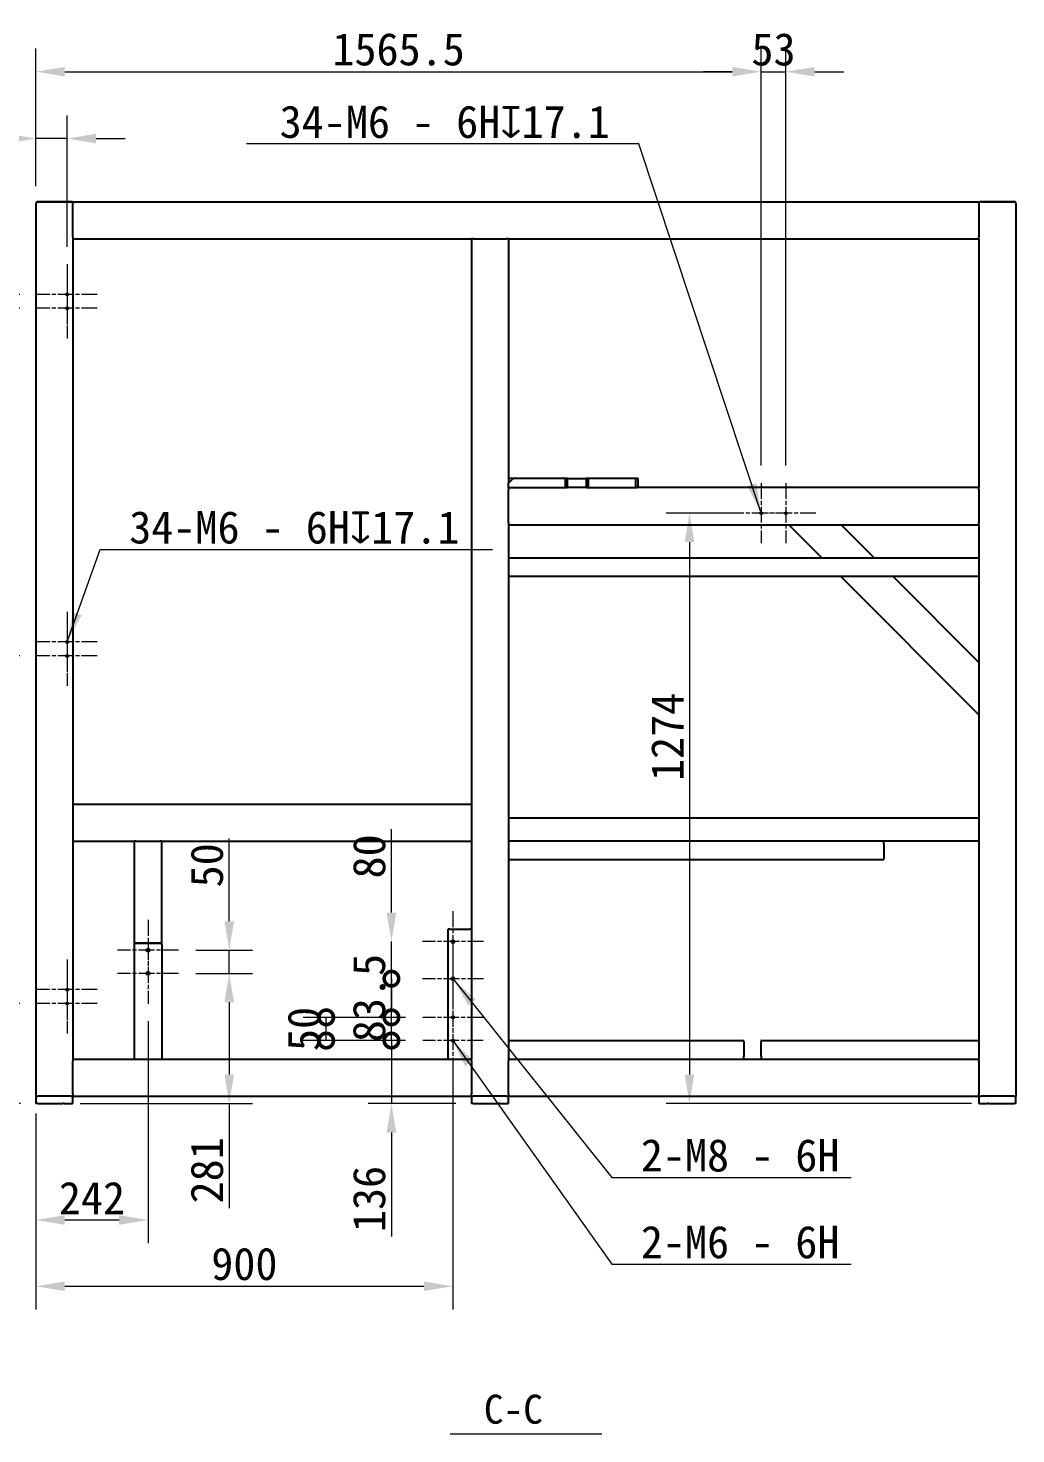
# Model space of a CAD drawing. Header units: millimetres. Extents: x 150 to 14713, y 137 to 10363.
# Drawn here: x 9814 to 11946, y 3625 to 6658 of the extents above; entities that cross this region are included whole.
import ezdxf

# ---------------------------------------------------------------- set-up
doc = ezdxf.new("R2010")
doc.units = ezdxf.units.MM
doc.header["$LTSCALE"] = 25
doc.linetypes.add('CHAIN', pattern=[0.3543, 0.2362, -0.0295, 0.0591, -0.0295])
for name, color, linetype, lineweight, true_color in [('中心标记 (ISO)', 1, 'CHAIN', 18, 0xff0000), ('尺寸 (ISO)', 7, 'Continuous', 18, 0x008000), ('符号 (ISO)', 7, 'Continuous', 18, 0x008000)]:
    doc.layers.add(name, color=color, linetype=linetype, lineweight=lineweight, true_color=true_color)
doc.layers.add('可见 (ISO)', color=7, linetype='Continuous', lineweight=25)
doc.styles.add('HZ_33', font='simfang.ttf')
doc.styles.add('最新国标', font='simfang.ttf')
doc.dimstyles.new('默认 (GB)', dxfattribs={"dimscale": 25, "dimtxt": 2.8, "dimasz": 2.5, "dimexe": 2, "dimexo": 1.5, "dimgap": 0.5, "dimtad": 1, "dimtoh": 1, "dimdsep": 46, "dimtxsty": '最新国标', "dimcen": 0.09, "dimdle": 10, "dimclrd": 256, "dimclre": 256, "dimclrt": 256, "dimaunit": 1, "dimadec": 3, "dimazin": 2, "dimtfac": 0.535714, "dimtdec": 3, "dimtmove": 0, "dimatfit": 3, "dimfxl": 0, "dimtolj": 1, "dimlwd": -1, "dimlwe": -1, "dimarcsym": 0})
doc.dimstyles.new('默认 (GB)$7', dxfattribs={"dimscale": 25, "dimtxt": 2.8, "dimasz": 2.5, "dimexe": 2, "dimexo": 1.5, "dimgap": 0.5, "dimtad": 1, "dimtoh": 1, "dimdsep": 46, "dimtxsty": '最新国标', "dimcen": 0.09, "dimdle": 10, "dimclrd": 256, "dimclre": 256, "dimclrt": 256, "dimaunit": 1, "dimadec": 3, "dimazin": 2, "dimtfac": 0.535714, "dimtdec": 3, "dimtmove": 0, "dimatfit": 3, "dimfxl": 0, "dimtolj": 1, "dimlwd": -1, "dimlwe": -1, "dimarcsym": 0})

# ---------------------------------------------------------------- blocks, each defined once
blk = doc.blocks.new('_DotSmall')
at = {"color": 0, "linetype": 'ByBlock', "const_width": 0.5}
blk.add_lwpolyline([(-0.0625, 0, 1), (0.0625, 0, 1)], format="xyb", close=True, dxfattribs=at)
blk = doc.blocks.new('*D214')
at = {"layer": 'Defpoints', "color": 0, "transparency": 16777216}
for p in [(9701.2, 4553.8), (9833.5, 4553.8), (9834.9, 4337.8)]:
    blk.add_point(p, dxfattribs=at)
at = {"layer": '尺寸 (ISO)', "color": 116, "true_color": 0x00803f, "transparency": 16777216}
for p, q in [((9796, 4553.8), (9651.2, 4553.8)), ((9701.2, 4400.3), (9701.2, 4553.8)), ((9797.4, 4337.8), (9651.2, 4337.8))]:
    blk.add_line(p, q, dxfattribs=at)
blk.add_solid([(9690.7, 4400.3), (9711.6, 4400.3), (9701.2, 4337.8)], dxfattribs=at)
at = {"layer": '尺寸 (ISO)', "color": 116, "true_color": 0x00803f, "transparency": 16777216, "xscale": 62.5, "yscale": 62.5, "zscale": 62.5, "rotation": 90}
blk.add_blockref('_DotSmall', (9701.2, 4553.8), dxfattribs=at)
at = {"layer": '尺寸 (ISO)', "transparency": 16777216, "insert": (9653.3, 4445.5), "char_height": 70, "attachment_point": 5, "rotation": 90, "style": '最新国标'}
blk.add_mtext('\\A1;216', dxfattribs=at)
blk = doc.blocks.new('*D215')
at = {"layer": 'Defpoints', "color": 0, "transparency": 16777216}
for p in [(9701.2, 5303.8), (9833.5, 5303.8), (9833.5, 4553.8)]:
    blk.add_point(p, dxfattribs=at)
at = {"layer": '尺寸 (ISO)', "color": 116, "true_color": 0x00803f, "transparency": 16777216}
for p, q in [((9796, 5303.8), (9651.2, 5303.8)), ((9701.2, 4553.8), (9701.2, 5303.8)), ((9796, 4553.8), (9651.2, 4553.8))]:
    blk.add_line(p, q, dxfattribs=at)
at = {"layer": '尺寸 (ISO)', "color": 116, "true_color": 0x00803f, "transparency": 16777216, "xscale": 62.5, "yscale": 62.5, "zscale": 62.5}
for p, rotation in [((9701.2, 5303.8), 90), ((9701.2, 4553.8), 270)]:
    blk.add_blockref('_DotSmall', p, dxfattribs=dict(at, rotation=rotation))
at = {"layer": '尺寸 (ISO)', "transparency": 16777216, "insert": (9653.3, 4929), "char_height": 70, "attachment_point": 5, "rotation": 90, "style": '最新国标'}
blk.add_mtext('\\A1;750', dxfattribs=at)
blk = doc.blocks.new('*D216')
at = {"layer": 'Defpoints', "color": 0, "transparency": 16777216}
for p in [(9701.2, 6053.8), (9833.5, 6053.8), (9833.5, 5303.8)]:
    blk.add_point(p, dxfattribs=at)
at = {"layer": '尺寸 (ISO)', "color": 116, "true_color": 0x00803f, "transparency": 16777216}
for p, q in [((9796, 6053.8), (9651.2, 6053.8)), ((9701.2, 5303.8), (9701.2, 5991.3)), ((9796, 5303.8), (9651.2, 5303.8))]:
    blk.add_line(p, q, dxfattribs=at)
blk.add_solid([(9690.7, 5991.3), (9711.6, 5991.3), (9701.2, 6053.8)], dxfattribs=at)
at = {"layer": '尺寸 (ISO)', "color": 116, "true_color": 0x00803f, "transparency": 16777216, "xscale": 62.5, "yscale": 62.5, "zscale": 62.5, "rotation": 270}
blk.add_blockref('_DotSmall', (9701.2, 5303.8), dxfattribs=at)
at = {"layer": '尺寸 (ISO)', "transparency": 16777216, "insert": (9653.3, 5679), "char_height": 70, "attachment_point": 5, "rotation": 90, "style": '最新国标'}
blk.add_mtext('\\A1;750', dxfattribs=at)
blk = doc.blocks.new('*D217')
at = {"layer": 'Defpoints', "color": 0, "transparency": 16777216}
for p in [(9833.5, 6083.8), (9701.2, 6053.8), (9833.5, 6053.8)]:
    blk.add_point(p, dxfattribs=at)
at = {"layer": '尺寸 (ISO)', "color": 116, "true_color": 0x00803f, "transparency": 16777216}
for p, q in [((9701.2, 6146.3), (9701.2, 6208.8)), ((9796, 6083.8), (9651.2, 6083.8)), ((9701.2, 6083.8), (9701.2, 6053.8)), ((9796, 6053.8), (9651.2, 6053.8)), ((9701.2, 5991.3), (9701.2, 5928.8))]:
    blk.add_line(p, q, dxfattribs=at)
for points in [[(9690.7, 6146.3), (9711.6, 6146.3), (9701.2, 6083.8)], [(9690.7, 5991.3), (9711.6, 5991.3), (9701.2, 6053.8)]]:
    blk.add_solid(points, dxfattribs=at)
at = {"layer": '尺寸 (ISO)', "transparency": 16777216, "insert": (9653.3, 6068.8), "char_height": 70, "attachment_point": 5, "rotation": 90, "style": '最新国标'}
blk.add_mtext('\\A1;30', dxfattribs=at)
blk = doc.blocks.new('*D218')
at = {"layer": 'Defpoints', "color": 0, "transparency": 16777216}
for p in [(9898.4, 6420), (9830.9, 6279.8), (9898.4, 6148.8)]:
    blk.add_point(p, dxfattribs=at)
at = {"layer": '尺寸 (ISO)', "color": 116, "true_color": 0x00803f, "transparency": 16777216}
for p, q in [((9830.9, 6317.3), (9830.9, 6470)), ((9898.4, 6186.3), (9898.4, 6470)), ((9768.4, 6420), (9487.3, 6420)), ((9898.4, 6420), (9830.9, 6420)), ((9960.9, 6420), (10023.4, 6420))]:
    blk.add_line(p, q, dxfattribs=at)
for points in [[(9768.4, 6430.4), (9768.4, 6409.6), (9830.9, 6420)], [(9960.9, 6430.4), (9960.9, 6409.6), (9898.4, 6420)]]:
    blk.add_solid(points, dxfattribs=at)
at = {"layer": '尺寸 (ISO)', "transparency": 16777216, "insert": (9596.6, 6468.1), "char_height": 70, "attachment_point": 5, "style": '最新国标'}
blk.add_mtext('\\A1;67.5', dxfattribs=at)
blk = doc.blocks.new('*D219')
at = {"layer": 'Defpoints', "color": 0, "transparency": 16777216}
for p in [(10072.9, 4553), (9830.9, 4353.8), (10072.9, 4086.6)]:
    blk.add_point(p, dxfattribs=at)
at = {"layer": '尺寸 (ISO)', "color": 116, "true_color": 0x00803f, "transparency": 16777216}
for p, q in [((10072.9, 4515.5), (10072.9, 4036.6)), ((9830.9, 4316.3), (9830.9, 4036.6)), ((9893.4, 4086.6), (10010.4, 4086.6))]:
    blk.add_line(p, q, dxfattribs=at)
for points in [[(9893.4, 4097), (9893.4, 4076.2), (9830.9, 4086.6)], [(10010.4, 4097), (10010.4, 4076.2), (10072.9, 4086.6)]]:
    blk.add_solid(points, dxfattribs=at)
at = {"layer": '尺寸 (ISO)', "transparency": 16777216, "insert": (9951.9, 4134.1), "char_height": 70, "attachment_point": 5, "style": '最新国标'}
blk.add_mtext('\\A1;242', dxfattribs=at)
blk = doc.blocks.new('*D220')
at = {"layer": 'Defpoints', "color": 0, "transparency": 16777216}
for p in [(10138.8, 4618.8), (10248.2, 4618.8), (9889.3, 4337.8)]:
    blk.add_point(p, dxfattribs=at)
at = {"layer": '尺寸 (ISO)', "color": 116, "true_color": 0x00803f, "transparency": 16777216}
for p, q in [((10176.3, 4618.8), (10298.2, 4618.8)), ((10248.2, 4556.3), (10248.2, 4400.3)), ((9926.8, 4337.8), (10298.2, 4337.8)), ((10248.2, 4337.8), (10248.2, 4112.3))]:
    blk.add_line(p, q, dxfattribs=at)
for points in [[(10237.8, 4556.3), (10258.6, 4556.3), (10248.2, 4618.8)], [(10237.8, 4400.3), (10258.6, 4400.3), (10248.2, 4337.8)]]:
    blk.add_solid(points, dxfattribs=at)
at = {"layer": '尺寸 (ISO)', "transparency": 16777216, "insert": (10200.3, 4193.8), "char_height": 70, "attachment_point": 5, "rotation": 90, "style": '最新国标'}
blk.add_mtext('\\A1;281', dxfattribs=at)
blk = doc.blocks.new('*D221')
at = {"layer": 'Defpoints', "color": 0, "transparency": 16777216}
for p in [(10138.8, 4668.8), (10138.8, 4618.8), (10248.2, 4618.8)]:
    blk.add_point(p, dxfattribs=at)
at = {"layer": '尺寸 (ISO)', "color": 116, "true_color": 0x00803f, "transparency": 16777216}
for p, q in [((10248.2, 4731.3), (10248.2, 4910)), ((10176.3, 4668.8), (10298.2, 4668.8)), ((10248.2, 4618.8), (10248.2, 4668.8)), ((10176.3, 4618.8), (10298.2, 4618.8)), ((10248.2, 4556.3), (10248.2, 4493.8))]:
    blk.add_line(p, q, dxfattribs=at)
for points in [[(10237.8, 4731.3), (10258.6, 4731.3), (10248.2, 4668.8)], [(10237.8, 4556.3), (10258.6, 4556.3), (10248.2, 4618.8)]]:
    blk.add_solid(points, dxfattribs=at)
at = {"layer": '尺寸 (ISO)', "transparency": 16777216, "insert": (10200.3, 4851.9), "char_height": 70, "attachment_point": 5, "rotation": 90, "style": '最新国标'}
blk.add_mtext('\\A1;50', dxfattribs=at)
blk = doc.blocks.new('*D222')
at = {"layer": 'Defpoints', "color": 0, "transparency": 16777216}
for p in [(10598.3, 4473.8), (10730.9, 4473.8), (10774.9, 4337.8)]:
    blk.add_point(p, dxfattribs=at)
at = {"layer": '尺寸 (ISO)', "color": 116, "true_color": 0x00803f, "transparency": 16777216}
for p, q in [((10598.3, 4473.8), (10598.3, 4598.8)), ((10598.3, 4473.8), (10598.3, 4337.8)), ((10737.4, 4337.8), (10548.3, 4337.8)), ((10598.3, 4275.3), (10598.3, 4051))]:
    blk.add_line(p, q, dxfattribs=at)
blk.add_solid([(10587.9, 4275.3), (10608.7, 4275.3), (10598.3, 4337.8)], dxfattribs=at)
at = {"layer": '尺寸 (ISO)', "color": 116, "true_color": 0x00803f, "transparency": 16777216, "xscale": 62.5, "yscale": 62.5, "zscale": 62.5, "rotation": 270}
blk.add_blockref('_DotSmall', (10598.3, 4473.8), dxfattribs=at)
at = {"layer": '尺寸 (ISO)', "transparency": 16777216, "insert": (10550.4, 4131.9), "char_height": 70, "attachment_point": 5, "rotation": 90, "style": '最新国标'}
blk.add_mtext('\\A1;136', dxfattribs=at)
blk = doc.blocks.new('*D223')
at = {"layer": 'Defpoints', "color": 0, "transparency": 16777216}
for p in [(10457.5, 4523.8), (10666, 4523.8), (10666, 4473.8)]:
    blk.add_point(p, dxfattribs=at)
at = {"layer": '尺寸 (ISO)', "color": 116, "true_color": 0x00803f, "transparency": 16777216}
for p, q in [((10628.5, 4523.8), (10407.5, 4523.8)), ((10457.5, 4473.8), (10457.5, 4523.8)), ((10628.5, 4473.8), (10407.5, 4473.8))]:
    blk.add_line(p, q, dxfattribs=at)
at = {"layer": '尺寸 (ISO)', "color": 116, "true_color": 0x00803f, "transparency": 16777216, "xscale": 62.5, "yscale": 62.5, "zscale": 62.5}
for p, rotation in [((10457.5, 4523.8), 90), ((10457.5, 4473.8), 270)]:
    blk.add_blockref('_DotSmall', p, dxfattribs=dict(at, rotation=rotation))
at = {"layer": '尺寸 (ISO)', "transparency": 16777216, "insert": (10409.6, 4498.8), "char_height": 70, "attachment_point": 5, "rotation": 90, "style": '最新国标'}
blk.add_mtext('\\A1;50', dxfattribs=at)
blk = doc.blocks.new('*D224')
at = {"layer": 'Defpoints', "color": 0, "transparency": 16777216}
for p in [(10598.3, 4607.3), (10730.9, 4607.3), (10730.9, 4523.8)]:
    blk.add_point(p, dxfattribs=at)
at = {"layer": '尺寸 (ISO)', "color": 116, "true_color": 0x00803f, "transparency": 16777216}
blk.add_line((10598.3, 4523.8), (10598.3, 4607.3), dxfattribs=at)
at = {"layer": '尺寸 (ISO)', "color": 116, "true_color": 0x00803f, "transparency": 16777216, "xscale": 62.5, "yscale": 62.5, "zscale": 62.5}
for p, rotation in [((10598.3, 4607.3), 90), ((10598.3, 4523.8), 270)]:
    blk.add_blockref('_DotSmall', p, dxfattribs=dict(at, rotation=rotation))
at = {"layer": '尺寸 (ISO)', "transparency": 16777216, "insert": (10550.2, 4565.5), "char_height": 70, "attachment_point": 5, "rotation": 90, "style": '最新国标'}
blk.add_mtext('\\A1;83.5', dxfattribs=at)
blk = doc.blocks.new('*D225')
at = {"layer": 'Defpoints', "color": 0, "transparency": 16777216}
for p in [(10598.3, 4687.3), (10730.9, 4687.3), (10730.9, 4607.3)]:
    blk.add_point(p, dxfattribs=at)
at = {"layer": '尺寸 (ISO)', "color": 116, "true_color": 0x00803f, "transparency": 16777216}
for p, q in [((10598.3, 4749.8), (10598.3, 4930.1)), ((10598.3, 4607.3), (10598.3, 4687.3)), ((10598.3, 4607.3), (10598.3, 4544.8))]:
    blk.add_line(p, q, dxfattribs=at)
blk.add_solid([(10587.9, 4749.8), (10608.7, 4749.8), (10598.3, 4687.3)], dxfattribs=at)
at = {"layer": '尺寸 (ISO)', "color": 116, "true_color": 0x00803f, "transparency": 16777216, "xscale": 62.5, "yscale": 62.5, "zscale": 62.5, "rotation": 90}
blk.add_blockref('_DotSmall', (10598.3, 4607.3), dxfattribs=at)
at = {"layer": '尺寸 (ISO)', "transparency": 16777216, "insert": (10550.4, 4871.2), "char_height": 70, "attachment_point": 5, "rotation": 90, "style": '最新国标'}
blk.add_mtext('\\A1;80', dxfattribs=at)
blk = doc.blocks.new('*D226')
at = {"layer": 'Defpoints', "color": 0, "transparency": 16777216}
for p in [(10730.9, 4458.8), (9830.9, 4353.8), (10730.9, 3943.6)]:
    blk.add_point(p, dxfattribs=at)
at = {"layer": '尺寸 (ISO)', "color": 116, "true_color": 0x00803f, "transparency": 16777216}
for p, q in [((10730.9, 4421.3), (10730.9, 3893.6)), ((9830.9, 4316.3), (9830.9, 3893.6)), ((9893.4, 3943.6), (10668.4, 3943.6))]:
    blk.add_line(p, q, dxfattribs=at)
for points in [[(9893.4, 3954), (9893.4, 3933.2), (9830.9, 3943.6)], [(10668.4, 3954), (10668.4, 3933.2), (10730.9, 3943.6)]]:
    blk.add_solid(points, dxfattribs=at)
at = {"layer": '尺寸 (ISO)', "transparency": 16777216, "insert": (10280.9, 3991.5), "char_height": 70, "attachment_point": 5, "style": '最新国标'}
blk.add_mtext('\\A1;900', dxfattribs=at)
blk = doc.blocks.new('*D227')
at = {"layer": 'Defpoints', "color": 0, "transparency": 16777216}
for p in [(11396.4, 6564.3), (9830.9, 6279.8), (11396.4, 5676.8)]:
    blk.add_point(p, dxfattribs=at)
at = {"layer": '尺寸 (ISO)', "color": 116, "true_color": 0x00803f, "transparency": 16777216}
for p, q in [((9830.9, 6317.3), (9830.9, 6614.3)), ((11396.4, 5714.3), (11396.4, 6614.3)), ((9893.4, 6564.3), (11333.9, 6564.3))]:
    blk.add_line(p, q, dxfattribs=at)
for points in [[(9893.4, 6574.7), (9893.4, 6553.9), (9830.9, 6564.3)], [(11333.9, 6574.7), (11333.9, 6553.9), (11396.4, 6564.3)]]:
    blk.add_solid(points, dxfattribs=at)
at = {"layer": '尺寸 (ISO)', "transparency": 16777216, "insert": (10613.7, 6612.4), "char_height": 70, "attachment_point": 5, "style": '最新国标'}
blk.add_mtext('\\A1;1565.5', dxfattribs=at)
blk = doc.blocks.new('*D228')
at = {"layer": 'Defpoints', "color": 0, "transparency": 16777216}
for p in [(11449.4, 6564.3), (11396.4, 5676.8), (11449.4, 5676.8)]:
    blk.add_point(p, dxfattribs=at)
at = {"layer": '尺寸 (ISO)', "color": 116, "true_color": 0x00803f, "transparency": 16777216}
for p, q in [((11396.4, 5714.3), (11396.4, 6614.3)), ((11449.4, 5714.3), (11449.4, 6614.3)), ((11333.9, 6564.3), (11271.4, 6564.3)), ((11396.4, 6564.3), (11449.4, 6564.3)), ((11511.9, 6564.3), (11574.4, 6564.3))]:
    blk.add_line(p, q, dxfattribs=at)
for points in [[(11333.9, 6574.7), (11333.9, 6553.9), (11396.4, 6564.3)], [(11511.9, 6574.7), (11511.9, 6553.9), (11449.4, 6564.3)]]:
    blk.add_solid(points, dxfattribs=at)
at = {"layer": '尺寸 (ISO)', "transparency": 16777216, "insert": (11422.9, 6612.2), "char_height": 70, "attachment_point": 5, "style": '最新国标'}
blk.add_mtext('\\A1;53', dxfattribs=at)
blk = doc.blocks.new('*D229')
at = {"layer": 'Defpoints', "color": 0, "transparency": 16777216}
for p in [(11384.5, 5611.8), (11241.5, 4337.8), (11887.6, 4337.8)]:
    blk.add_point(p, dxfattribs=at)
at = {"layer": '尺寸 (ISO)', "color": 116, "true_color": 0x00803f, "transparency": 16777216}
for p, q in [((11347, 5611.8), (11191.5, 5611.8)), ((11241.5, 5549.3), (11241.5, 4400.3)), ((11850.1, 4337.8), (11191.5, 4337.8))]:
    blk.add_line(p, q, dxfattribs=at)
for points in [[(11231.1, 5549.3), (11251.9, 5549.3), (11241.5, 5611.8)], [(11231.1, 4400.3), (11251.9, 4400.3), (11241.5, 4337.8)]]:
    blk.add_solid(points, dxfattribs=at)
at = {"layer": '尺寸 (ISO)', "transparency": 16777216, "insert": (11193.6, 5129), "char_height": 70, "attachment_point": 5, "rotation": 90, "style": '最新国标'}
blk.add_mtext('\\A1;1274', dxfattribs=at)

msp = doc.modelspace()

# ---------------------------------------------------------------- linework, layer by layer
at = {"layer": '中心标记 (ISO)', "ltscale": 5.774489}
for p, q in [((9898.444, 6148.753), (9898.444, 6018.836)), ((9898.444, 6118.753), (9898.444, 5988.836)), ((9963.403, 6083.795), (9833.486, 6083.795)), ((9963.403, 6053.795), (9833.486, 6053.795)), ((11396.444, 5676.753), (11396.444, 5546.836)), ((11449.444, 5676.753), (11449.444, 5546.836)), ((11461.403, 5611.795), (11331.486, 5611.795)), ((11514.403, 5611.795), (11384.486, 5611.795)), ((9898.444, 5398.753), (9898.444, 5268.836)), ((9898.444, 5368.753), (9898.444, 5238.836)), ((9963.403, 5333.795), (9833.486, 5333.795)), ((9963.403, 5303.795), (9833.486, 5303.795)), ((9898.444, 4648.753), (9898.444, 4518.836)), ((9898.444, 4618.753), (9898.444, 4488.836)), ((9963.403, 4583.795), (9833.486, 4583.795)), ((10730.944, 4588.753), (10730.944, 4458.836)), ((9963.403, 4553.795), (9833.486, 4553.795)), ((10795.903, 4523.795), (10665.986, 4523.795)), ((10730.944, 4538.753), (10730.944, 4408.836)), ((10795.903, 4473.795), (10665.986, 4473.795))]:
    msp.add_line(p, q, dxfattribs=at)
at = {"layer": '中心标记 (ISO)', "ltscale": 5.851385}
for p, q in [((10072.944, 4734.618), (10072.944, 4602.971)), ((10730.944, 4753.118), (10730.944, 4621.471)), ((10072.944, 4684.618), (10072.944, 4552.971)), ((10796.768, 4687.295), (10665.121, 4687.295)), ((10730.944, 4673.118), (10730.944, 4541.471)), ((10138.768, 4668.795), (10007.121, 4668.795)), ((10138.768, 4618.795), (10007.121, 4618.795)), ((10796.768, 4607.295), (10665.121, 4607.295))]:
    msp.add_line(p, q, dxfattribs=at)
at = {"layer": '可见 (ISO)'}
for p, q in [((9830.944, 6279.795), (9830.944, 4353.795)), ((9834.944, 6283.795), (9906.944, 6283.795)), ((9906.944, 6283.795), (9834.944, 6283.795)), ((9910.944, 6283.795), (9910.944, 6279.795)), ((9910.944, 6283.795), (11865.944, 6283.795)), ((9910.944, 6207.795), (9910.944, 6279.795)), ((11865.944, 6279.795), (11865.944, 6283.795)), ((11865.944, 6279.795), (11865.944, 6207.795)), ((11869.944, 6283.795), (11941.944, 6283.795)), ((11941.944, 6283.795), (11869.944, 6283.795)), ((11945.944, 6279.795), (11945.944, 4353.795)), ((9910.944, 6207.795), (9910.944, 6203.795)), ((9910.944, 6203.795), (10770.944, 6203.795)), ((9910.944, 6203.795), (9910.944, 4433.795)), ((10774.944, 6203.795), (10770.944, 6203.795)), ((10770.944, 6203.795), (10770.944, 4433.795)), ((10774.944, 6203.795), (10846.944, 6203.795)), ((10850.944, 6203.795), (10846.944, 6203.795)), ((10850.944, 6203.795), (10850.944, 5676.795)), ((10850.944, 6203.795), (11865.944, 6203.795)), ((11865.944, 6203.795), (11865.944, 6207.795)), ((11865.944, 6203.795), (11865.944, 5666.795)), ((10850.944, 5676.795), (10860.944, 5686.795)), ((10860.944, 5686.795), (10850.944, 5686.795)), ((10850.944, 5666.795), (10850.944, 5676.795)), ((10973.444, 5686.795), (10860.944, 5686.795)), ((10978.444, 5686.795), (10973.444, 5686.795)), ((10973.444, 5686.795), (10973.444, 5666.795)), ((10978.444, 5686.795), (11018.444, 5686.795)), ((10978.444, 5666.795), (10978.444, 5686.795)), ((11023.444, 5686.795), (11018.444, 5686.795)), ((11018.444, 5686.795), (11018.444, 5666.795)), ((11124.944, 5686.795), (11023.444, 5686.795)), ((11023.444, 5666.795), (11023.444, 5686.795)), ((11130.944, 5686.795), (11124.944, 5686.795)), ((11124.944, 5686.795), (11124.944, 5666.795)), ((11130.944, 5666.795), (11130.944, 5686.795)), ((10850.944, 5666.795), (10973.444, 5666.795)), ((10850.944, 5666.795), (10850.944, 5662.795)), ((10850.944, 5590.795), (10850.944, 5662.795)), ((10973.444, 5666.795), (10977.444, 5666.795)), ((11019.444, 5666.795), (10977.444, 5666.795)), ((11019.444, 5666.795), (11023.444, 5666.795)), ((11023.444, 5666.795), (11124.944, 5666.795)), ((11124.944, 5666.795), (11128.944, 5666.795)), ((11865.944, 5666.795), (11128.944, 5666.795)), ((11865.944, 5662.795), (11865.944, 5666.795)), ((11865.944, 5662.795), (11865.944, 5590.795)), ((10850.944, 5590.795), (10850.944, 5586.795)), ((10850.944, 5586.795), (11865.944, 5586.795)), ((10850.944, 5586.795), (10850.944, 4433.795)), ((11527.822, 5514.795), (11455.822, 5586.795)), ((11640.959, 5514.795), (11568.959, 5586.795)), ((11865.944, 5586.795), (11865.944, 5590.795)), ((11865.944, 5586.795), (11865.944, 4433.795)), ((11865.944, 5514.795), (10850.944, 5514.795)), ((11865.944, 5474.795), (10850.944, 5474.795)), ((11865.944, 5176.673), (11567.822, 5474.795)), ((11865.944, 5289.81), (11680.959, 5474.795)), ((9910.944, 4983.795), (10770.944, 4983.795)), ((11865.944, 4953.795), (10850.944, 4953.795)), ((9910.944, 4903.795), (10042.944, 4903.795)), ((10042.944, 4903.795), (10042.944, 4680.795)), ((10046.944, 4903.795), (10042.944, 4903.795)), ((10046.944, 4903.795), (10098.944, 4903.795)), ((10102.944, 4903.795), (10098.944, 4903.795)), ((10102.944, 4680.795), (10102.944, 4903.795)), ((10102.944, 4903.795), (10770.944, 4903.795)), ((11660.944, 4903.795), (10850.944, 4903.795)), ((11660.944, 4897.795), (11660.944, 4903.795)), ((11865.944, 4903.795), (11660.944, 4903.795)), ((11660.944, 4897.795), (11660.944, 4865.795)), ((11658.944, 4863.795), (10852.944, 4863.795)), ((10723.944, 4713.795), (10720.944, 4713.795)), ((10720.944, 4433.795), (10720.944, 4713.795)), ((10723.944, 4713.795), (10767.944, 4713.795)), ((10770.944, 4713.795), (10767.944, 4713.795)), ((10042.944, 4680.795), (10042.944, 4433.795)), ((10099.944, 4683.795), (10045.944, 4683.795)), ((10045.944, 4683.795), (10099.944, 4683.795)), ((10102.944, 4680.795), (10102.944, 4433.795)), ((10850.944, 4473.795), (11356.444, 4473.795)), ((11358.444, 4471.795), (11358.444, 4439.795)), ((11395.944, 4439.795), (11395.944, 4471.795)), ((11397.944, 4473.795), (11865.944, 4473.795)), ((9910.944, 4433.795), (9910.944, 4429.795)), ((9910.944, 4433.795), (10770.944, 4433.795)), ((9910.944, 4357.795), (9910.944, 4429.795)), ((10770.944, 4429.795), (10770.944, 4433.795)), ((10770.944, 4429.795), (10770.944, 4357.795)), ((10850.944, 4433.795), (10850.944, 4429.795)), ((10850.944, 4433.795), (11865.944, 4433.795)), ((10850.944, 4357.795), (10850.944, 4429.795)), ((11358.444, 4433.795), (11358.444, 4439.795)), ((11395.944, 4439.795), (11395.944, 4433.795)), ((11865.944, 4429.795), (11865.944, 4433.795)), ((11865.944, 4429.795), (11865.944, 4357.795)), ((9830.944, 4353.795), (9830.944, 4337.795)), ((9830.944, 4353.795), (9834.944, 4353.795)), ((9830.944, 4353.795), (9834.944, 4353.795)), ((9834.944, 4337.795), (9830.944, 4337.795)), ((9889.287, 4353.795), (9834.944, 4353.795)), ((9906.944, 4353.795), (9834.944, 4353.795)), ((9834.944, 4337.795), (9889.287, 4337.795)), ((9892.116, 4337.795), (9889.287, 4337.795)), ((9892.116, 4337.795), (9909.773, 4337.795)), ((9906.944, 4353.795), (9910.944, 4353.795)), ((9910.944, 4337.795), (9909.773, 4337.795)), ((9910.944, 4357.795), (9910.944, 4353.795)), ((9910.944, 4337.795), (9910.944, 4353.795)), ((9910.944, 4353.795), (10770.944, 4353.795)), ((10770.944, 4353.795), (10770.944, 4357.795)), ((10770.944, 4353.795), (10770.944, 4337.795)), ((10770.944, 4353.795), (10774.944, 4353.795)), ((10770.944, 4353.795), (10774.944, 4353.795)), ((10774.944, 4337.795), (10770.944, 4337.795)), ((10829.287, 4353.795), (10774.944, 4353.795)), ((10846.944, 4353.795), (10774.944, 4353.795)), ((10774.944, 4337.795), (10829.287, 4337.795)), ((10832.116, 4337.795), (10829.287, 4337.795)), ((10832.116, 4337.795), (10849.773, 4337.795)), ((10846.944, 4353.795), (10850.944, 4353.795)), ((10850.944, 4337.795), (10849.773, 4337.795)), ((10850.944, 4357.795), (10850.944, 4353.795)), ((10850.944, 4337.795), (10850.944, 4353.795)), ((10850.944, 4353.795), (11865.944, 4353.795)), ((11865.944, 4353.795), (11865.944, 4357.795)), ((11865.944, 4353.795), (11865.944, 4337.795)), ((11865.944, 4353.795), (11869.944, 4353.795)), ((11867.116, 4337.795), (11865.944, 4337.795)), ((11867.116, 4337.795), (11884.773, 4337.795)), ((11941.944, 4353.795), (11869.944, 4353.795)), ((11887.601, 4337.795), (11884.773, 4337.795)), ((11941.944, 4353.795), (11887.601, 4353.795)), ((11887.601, 4337.795), (11941.944, 4337.795)), ((11941.944, 4353.795), (11945.944, 4353.795)), ((11941.944, 4353.795), (11945.944, 4353.795)), ((11945.944, 4337.795), (11941.944, 4337.795)), ((11945.944, 4337.795), (11945.944, 4353.795))]:
    msp.add_line(p, q, dxfattribs=at)
for centre, radius in [((9898.444, 6083.795), 2.459), ((9898.444, 6053.795), 2.459), ((11396.444, 5611.795), 2.458), ((11449.444, 5611.795), 2.458), ((9898.444, 5333.795), 2.459), ((9898.444, 5303.795), 2.459), ((10072.944, 4668.795), 3.324), ((10730.944, 4687.295), 3.324), ((10072.944, 4618.795), 3.324), ((10730.944, 4607.295), 3.324), ((9898.444, 4583.795), 2.459), ((9898.444, 4553.795), 2.459), ((10730.944, 4523.795), 2.458), ((10730.944, 4473.795), 2.458)]:
    msp.add_circle(centre, radius, dxfattribs=at)
for centre, radius, start, end in [((9834.944, 6279.795), 4, 90, 180), ((9834.944, 6279.795), 4, 90, 180), ((9906.944, 6279.795), 4, 0, 90), ((9906.944, 6279.795), 4, 0, 90), ((11869.944, 6279.795), 4, 90, 180), ((11869.944, 6279.795), 4, 90, 180), ((11941.944, 6279.795), 4, 0, 90), ((11941.944, 6279.795), 4, 0, 90), ((10852.944, 4865.795), 2, 180, 270), ((11658.944, 4865.795), 2, 270, 0), ((10045.944, 4680.795), 3, 90, 180), ((10045.944, 4680.795), 3, 90, 180), ((10099.944, 4680.795), 3, 0, 90), ((10099.944, 4680.795), 3, 0, 90), ((11356.444, 4471.795), 2, 0, 90), ((11397.944, 4471.795), 2, 90, 180)]:
    msp.add_arc(centre, radius, start, end, dxfattribs=at)
at = {"layer": '符号 (ISO)'}
msp.add_line((10724.701, 3625.081), (11052.187, 3625.081), dxfattribs=at)

# ---------------------------------------------------------------- texts
at = {"layer": '符号 (ISO)', "char_height": 70, "line_spacing_factor": 0.49, "style": '最新国标'}
for s, insert, width, attachment_point in [('34-M6 - 6H\\fAIGDT|b0|i0;{\\H70.0000;x}\\fFangSong|b0|i0;{\\H70.0000;17.1}', (11069.616, 6420.214), 823.34078, 9), ('34-M6 - 6H\\fAIGDT|b0|i0;{\\H70.0000;x}\\fFangSong|b0|i0;{\\H70.0000;17.1}', (10032.393, 5545.104), 823.34078, 7), ('2-M8 - 6H', (11136.559, 4190.172), 476.29475, 7), ('2-M6 - 6H', (11136.559, 4002.938), 476.29475, 7)]:
    msp.add_mtext(s, dxfattribs=dict(at, insert=insert, width=width, attachment_point=attachment_point))
at = {"layer": '符号 (ISO)', "insert": (10797.677, 3646.063), "char_height": 62.5, "attachment_point": 7, "style": 'HZ_33'}
msp.add_mtext('C-C ', dxfattribs=at)

# ---------------------------------------------------------------- dimensions: what is measured, and where the dimension line sits
at = {"layer": '尺寸 (ISO)', "color": 116, "true_color": 0x00803f}
for base, p1, p2, angle, override, picture, middle in [((11396.444, 6564.329), (9830.944, 6279.795), (11396.444, 5676.753), 180, {"dimgap": 0.5, "dimtoh": 0, "dimdec": 2, "dimtol": 0, "dimlim": 0, "dimtp": 0, "dimtm": 0, "dimtdec": 3, "dimtofl": 0, "dimatfit": 1}, '*D227', (10613.694, 6564.329)), ((11449.444, 6564.329), (11396.444, 5676.753), (11449.444, 5676.753), 180, {"dimgap": 0.5, "dimtoh": 0, "dimdec": 2, "dimtol": 0, "dimlim": 0, "dimtp": 0, "dimtm": 0, "dimtdec": 3, "dimtofl": 1, "dimatfit": 1}, '*D228', (11422.944, 6564.329)), ((9898.444, 6419.984), (9830.944, 6279.795), (9898.444, 6148.753), 180, {"dimgap": 0.5, "dimtoh": 0, "dimdec": 2, "dimtol": 0, "dimlim": 0, "dimtp": 0, "dimtm": 0, "dimtdec": 3, "dimtofl": 1, "dimatfit": 1}, '*D218', (9596.644, 6419.984)), ((9701.159, 6053.795), (9833.486, 6083.795), (9833.486, 6053.795), 90, {"dimgap": 0.5, "dimtoh": 0, "dimdec": 2, "dimtol": 0, "dimlim": 0, "dimtp": 0, "dimtm": 0, "dimtdec": 3, "dimtofl": 1, "dimatfit": 1}, '*D217', (9701.159, 6068.795)), ((9701.159, 6053.795), (9833.486, 5303.795), (9833.486, 6053.795), 90, {"dimgap": 0.5, "dimtoh": 0, "dimdec": 2, "dimblk1": 'DotSmall', "dimsah": 1, "dimdle": 0, "dimtol": 0, "dimlim": 0, "dimtp": 0, "dimtm": 0, "dimtdec": 3, "dimtofl": 0, "dimatfit": 1}, '*D216', (9701.159, 5679.045)), ((11241.494, 4337.795), (11384.486, 5611.795), (11887.601, 4337.795), 90, {"dimgap": 0.5, "dimtoh": 0, "dimdec": 2, "dimtol": 0, "dimlim": 0, "dimtp": 0, "dimtm": 0, "dimtdec": 3, "dimtofl": 0, "dimatfit": 1}, '*D229', (11241.494, 5128.959)), ((9701.159, 5303.795), (9833.486, 4553.795), (9833.486, 5303.795), 90, {"dimgap": 0.5, "dimtoh": 0, "dimdec": 2, "dimblk1": 'DotSmall', "dimblk2": 'DotSmall', "dimsah": 1, "dimdle": 0, "dimtol": 0, "dimlim": 0, "dimtp": 0, "dimtm": 0, "dimtdec": 3, "dimtofl": 0, "dimatfit": 1}, '*D215', (9701.159, 4929.045)), ((10598.315, 4687.295), (10730.944, 4607.295), (10730.944, 4687.295), 90, {"dimgap": 0.5, "dimtoh": 0, "dimdec": 2, "dimblk1": 'DotSmall', "dimsah": 1, "dimdle": 0, "dimse1": 1, "dimse2": 1, "dimtol": 0, "dimlim": 0, "dimtp": 0, "dimtm": 0, "dimtdec": 3, "dimtofl": 1, "dimatfit": 1}, '*D225', (10598.315, 4871.195)), ((10248.21, 4618.795), (10138.768, 4668.795), (10138.768, 4618.795), 90, {"dimgap": 0.5, "dimtoh": 0, "dimdec": 2, "dimtol": 0, "dimlim": 0, "dimtp": 0, "dimtm": 0, "dimtdec": 3, "dimtofl": 1, "dimatfit": 1}, '*D221', (10248.21, 4851.895)), ((10598.315, 4607.295), (10730.944, 4523.795), (10730.944, 4607.295), 90, {"dimgap": 0.5, "dimtoh": 0, "dimdec": 2, "dimblk1": 'DotSmall', "dimblk2": 'DotSmall', "dimsah": 1, "dimdle": 0, "dimse1": 1, "dimse2": 1, "dimtol": 0, "dimlim": 0, "dimtp": 0, "dimtm": 0, "dimtdec": 3, "dimtofl": 1, "dimatfit": 1}, '*D224', (10598.315, 4565.545)), ((10248.21, 4618.795), (9889.287, 4337.795), (10138.768, 4618.795), 270, {"dimgap": 0.5, "dimtoh": 0, "dimdec": 2, "dimtol": 0, "dimlim": 0, "dimtp": 0, "dimtm": 0, "dimtdec": 3, "dimtofl": 0, "dimatfit": 2}, '*D220', (10248.21, 4193.795)), ((10598.315, 4473.795), (10774.944, 4337.795), (10730.944, 4473.795), 90, {"dimgap": 0.5, "dimtoh": 0, "dimdec": 2, "dimblk2": 'DotSmall', "dimsah": 1, "dimdle": 0, "dimse2": 1, "dimtol": 0, "dimlim": 0, "dimtp": 0, "dimtm": 0, "dimtdec": 3, "dimtofl": 1, "dimatfit": 1}, '*D222', (10598.315, 4131.895)), ((9701.159, 4553.795), (9834.944, 4337.795), (9833.486, 4553.795), 90, {"dimgap": 0.5, "dimtoh": 0, "dimdec": 2, "dimblk2": 'DotSmall', "dimsah": 1, "dimdle": 0, "dimtol": 0, "dimlim": 0, "dimtp": 0, "dimtm": 0, "dimtdec": 3, "dimtofl": 0, "dimatfit": 1}, '*D214', (9701.159, 4445.545)), ((10072.944, 4086.568), (9830.944, 4353.795), (10072.944, 4552.971), 180, {"dimgap": 0.5, "dimtoh": 0, "dimdec": 2, "dimtol": 0, "dimlim": 0, "dimtp": 0, "dimtm": 0, "dimtdec": 3, "dimtofl": 0, "dimatfit": 1}, '*D219', (9951.944, 4086.568)), ((10457.509, 4523.795), (10665.986, 4473.795), (10665.986, 4523.795), 90, {"dimgap": 0.5, "dimtoh": 0, "dimdec": 2, "dimblk1": 'DotSmall', "dimblk2": 'DotSmall', "dimsah": 1, "dimdle": 0, "dimtol": 0, "dimlim": 0, "dimtp": 0, "dimtm": 0, "dimtdec": 3, "dimtofl": 1, "dimatfit": 1}, '*D223', (10457.509, 4498.795)), ((10730.944, 3943.58), (9830.944, 4353.795), (10730.944, 4458.836), 180, {"dimgap": 0.5, "dimtoh": 0, "dimdec": 2, "dimtol": 0, "dimlim": 0, "dimtp": 0, "dimtm": 0, "dimtdec": 3, "dimtofl": 0, "dimatfit": 1}, '*D226', (10280.944, 3943.58))]:
    dim = msp.add_linear_dim(base=base, p1=p1, p2=p2, angle=angle, dimstyle='默认 (GB)', override=override, dxfattribs=at)
    dim.commit()
    dim.dimension.update_dxf_attribs({"geometry": picture, "text_midpoint": middle, "dimtype": 160})

# ---------------------------------------------------------------- leaders
at = {"layer": '符号 (ISO)', "annotation_type": 0, "has_hookline": 1}
for points, hookline_direction, text_width in [([(11395.699, 5614.138), (11132.116, 6408.548), (11069.616, 6408.548)], 1, 784.336), ([(9899.156, 5336.148), (9969.893, 5533.437), (10032.393, 5533.437)], 0, 784.336), ([(10732.971, 4604.661), (11074.059, 4178.506), (11136.559, 4178.506)], 0, 453.6), ([(10729.556, 4475.824), (11074.059, 3991.271), (11136.559, 3991.271)], 0, 453.6)]:
    msp.add_leader(points, dimstyle='默认 (GB)$7', override={"dimgap": 0, "dimtad": 1}, dxfattribs=dict(at, hookline_direction=hookline_direction, text_width=text_width))

doc.saveas('drawing.dxf')
